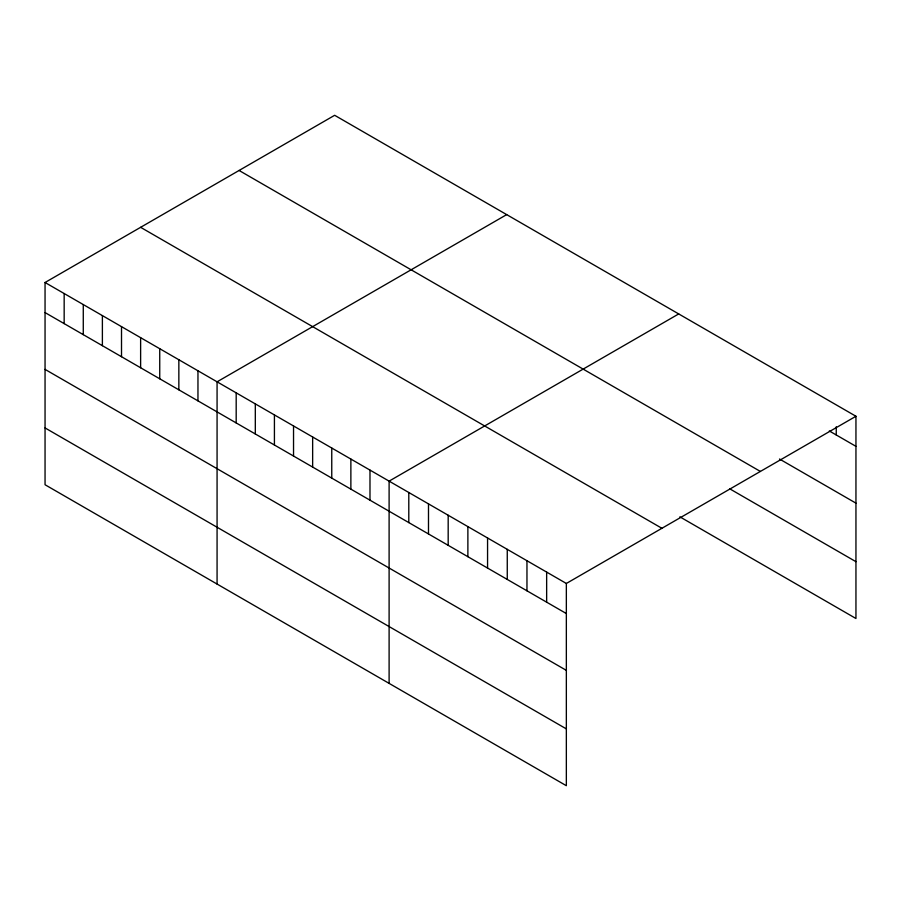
<?xml version="1.0" encoding="UTF-8"?>
<svg xmlns="http://www.w3.org/2000/svg" width="901" height="901" viewBox="0 0 901 901"><rect width="100%" height="100%" fill="white"/><g stroke="black" fill="none" stroke-linecap="round" stroke-linejoin="round"><path stroke-width="1.35" d="M45.05 282.497L566.346 583.465L566.346 785.706L45.05 484.738L45.05 282.497L334.654 115.294L855.95 416.262L855.95 618.503L679.872 516.836M506.689 214.618L217.073 381.821L217.073 584.062M678.712 313.931L389.108 481.134L389.108 683.375M566.346 583.465L855.95 416.262M829.303 430.96L855.95 446.344M779.489 459.014L855.95 503.152M239.092 170.469L760.376 471.437M729.686 488.792L855.95 561.683M140.624 227.322L661.908 528.29M45.05 312.579L566.346 613.547M45.05 369.387L566.346 670.355M45.05 427.93L566.346 728.886M836.252 426.77L836.252 434.969M546.648 572.09L546.648 602.172M526.961 560.726L526.961 590.808M507.263 549.351L507.263 579.433M487.565 537.987L487.565 568.069M467.878 526.612L467.878 556.694M448.18 515.248L448.18 545.33M428.493 503.873L428.493 533.955M408.795 492.509L408.795 522.591M369.984 470.097L369.984 500.179M350.872 459.071L350.872 489.142M331.759 448.034L331.759 478.104M312.647 436.996L312.647 467.078M293.535 425.959L293.535 456.041M274.422 414.922L274.422 445.004M255.31 403.885L255.31 433.967M236.186 392.859L236.186 422.929M197.961 370.784L197.961 400.866M178.849 359.747L178.849 389.829M159.736 348.71L159.736 378.792M140.624 337.672L140.624 367.754M121.511 326.646L121.511 356.717M102.387 315.609L102.387 345.68M83.275 304.572L83.275 334.654M64.162 293.535L64.162 323.617"/></g></svg>
